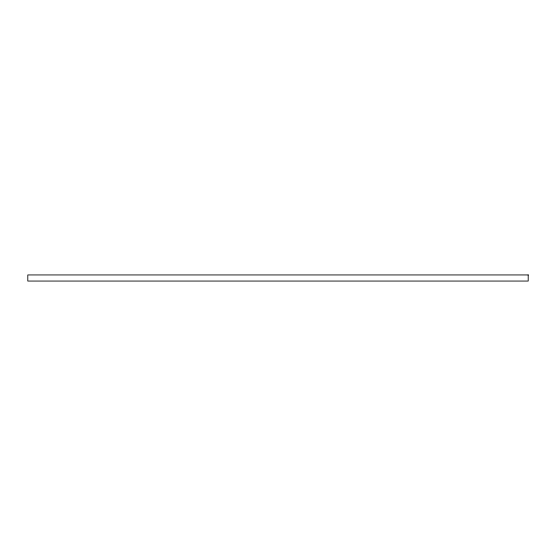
<?xml version="1.0" encoding="UTF-8"?>
<svg xmlns="http://www.w3.org/2000/svg" width="556" height="556" viewBox="0 0 556 556"><rect width="100%" height="100%" fill="white"/><g stroke="black" fill="none" stroke-linecap="round" stroke-linejoin="round"><path stroke-width="0.83" d="M528.2 274.942L27.8 274.942L27.8 281.058L528.2 281.058L528.2 274.942"/></g></svg>
